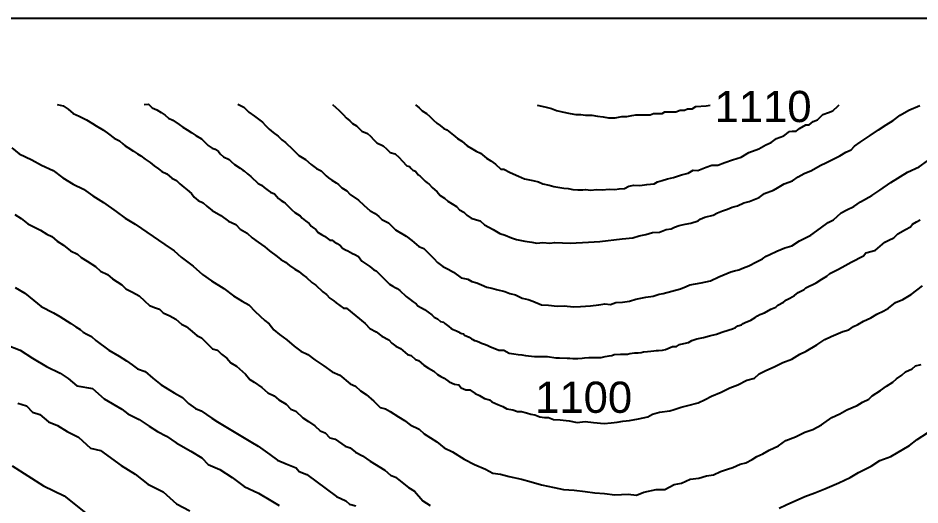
# Model space of a CAD drawing. Header units: millimetres. Extents: x 19067981 to 38137102, y 2652003 to 2652615.
# Drawn here: x 19068315.34 to 19068324.16, y 2652489.82 to 2652494.58 of the extents above; entities that cross this region are included whole.
import ezdxf

# ---------------------------------------------------------------- set-up
doc = ezdxf.new("R2010")
doc.units = ezdxf.units.MM
doc.styles.get("Standard").update_dxf_attribs({"font": 'arial.ttf'})

msp = doc.modelspace()

# ---------------------------------------------------------------- linework, layer by layer
for points in [[(19068301.2067, 2652494.5839), (19068329.7254, 2652494.5839), (19068329.7254, 2652474.371), (19068301.2065, 2652474.371), (19068301.2065, 2652494.5838)], [(19068316.5755, 2652493.7389), (19068316.616, 2652493.743), (19068316.6514, 2652493.705), (19068316.6977, 2652493.6873), (19068316.7412, 2652493.6595), (19068316.7784, 2652493.6357), (19068316.8115, 2652493.6043), (19068316.8555, 2652493.5867), (19068316.9159, 2652493.5443), (19068316.9542, 2652493.5174), (19068316.996, 2652493.4921), (19068317.0401, 2652493.4606), (19068317.0782, 2652493.4354), (19068317.1348, 2652493.4011), (19068317.169, 2652493.3701), (19068317.2013, 2652493.336), (19068317.2398, 2652493.3108), (19068317.2687, 2652493.3014), (19068317.3008, 2652493.278), (19068317.3185, 2652493.2555), (19068317.3503, 2652493.2259), (19068317.4049, 2652493.1992), (19068317.4236, 2652493.182), (19068317.4589, 2652493.1512), (19068317.5132, 2652493.1152), (19068317.5395, 2652493.0978), (19068317.5536, 2652493.0884), (19068317.5858, 2652493.0608), (19068317.6021, 2652493.0469), (19068317.6181, 2652493.0332), (19068317.6872, 2652492.9659), (19068317.7201, 2652492.9485), (19068317.748, 2652492.9281), (19068317.7865, 2652492.8977), (19068317.8088, 2652492.8801), (19068317.8473, 2652492.8636), (19068317.889, 2652492.8194), (19068317.9145, 2652492.8008), (19068317.9389, 2652492.7829), (19068317.9526, 2652492.7729), (19068318.0182, 2652492.71), (19068318.0471, 2652492.6824), (19068318.0741, 2652492.6666), (19068318.1008, 2652492.651), (19068318.1182, 2652492.6263), (19068318.1517, 2652492.6015), (19068318.1859, 2652492.5762), (19068318.2052, 2652492.5485), (19068318.2331, 2652492.5299), (19068318.2526, 2652492.5169), (19068318.2741, 2652492.4877), (19068318.3083, 2652492.4679), (19068318.3359, 2652492.4518), (19068318.3903, 2652492.4124), (19068318.4133, 2652492.4124), (19068318.4319, 2652492.3956), (19068318.4617, 2652492.3789), (19068318.4928, 2652492.356), (19068318.5132, 2652492.3324), (19068318.5424, 2652492.3188), (19068318.5659, 2652492.3078), (19068318.6122, 2652492.2825), (19068318.6341, 2652492.2705), (19068318.6686, 2652492.2516), (19068318.6854, 2652492.2292), (19068318.7028, 2652492.206), (19068318.781, 2652492.156), (19068318.8189, 2652492.1213), (19068318.8412, 2652492.1108), (19068318.937, 2652492.0167), (19068318.9724, 2652491.982), (19068319.0065, 2652491.9616), (19068319.0271, 2652491.9493), (19068319.0462, 2652491.9378), (19068319.0736, 2652491.9207), (19068319.1358, 2652491.8595), (19068319.1743, 2652491.831), (19068319.2025, 2652491.8101), (19068319.2326, 2652491.7878), (19068319.25, 2652491.7709), (19068319.2848, 2652491.7504), (19068319.3138, 2652491.7334), (19068319.385, 2652491.6824), (19068319.4088, 2652491.6574), (19068319.44, 2652491.6434), (19068319.4717, 2652491.6169), (19068319.5003, 2652491.6088), (19068319.5125, 2652491.5976), (19068319.551, 2652491.5674), (19068319.5734, 2652491.5498), (19068319.5943, 2652491.54), (19068319.6273, 2652491.5246), (19068319.6455, 2652491.5161), (19068319.6588, 2652491.5069), (19068319.6793, 2652491.5003), (19068319.6945, 2652491.4954), (19068319.7065, 2652491.4825), (19068319.7518, 2652491.4628), (19068319.7746, 2652491.4477), (19068319.7878, 2652491.4403), (19068319.8027, 2652491.4321), (19068319.8179, 2652491.4291), (19068319.8464, 2652491.4165), (19068319.8706, 2652491.4058), (19068319.8993, 2652491.3943), (19068319.9257, 2652491.3836), (19068319.9527, 2652491.3727), (19068320.0403, 2652491.3362), (19068320.0904, 2652491.3362), (19068320.1425, 2652491.3061), (19068320.1886, 2652491.3001), (19068320.2301, 2652491.2947), (19068320.2651, 2652491.2902), (19068320.3007, 2652491.2855), (19068320.3906, 2652491.2738), (19068320.4615, 2652491.2738), (19068320.5166, 2652491.2738), (19068320.5967, 2652491.2629), (19068320.6338, 2652491.2629), (19068320.7079, 2652491.2581), (19068320.7347, 2652491.2581), (19068320.763, 2652491.2551), (19068320.8139, 2652491.2551), (19068320.8561, 2652491.2586), (19068320.8773, 2652491.2603), (19068320.9197, 2652491.2638), (19068320.9631, 2652491.2661), (19068320.9898, 2652491.2661), (19068321.0236, 2652491.2644), (19068321.0398, 2652491.266), (19068321.08, 2652491.2729), (19068321.1202, 2652491.2799), (19068321.1444, 2652491.2841), (19068321.169, 2652491.2924), (19068321.2289, 2652491.2977), (19068321.2668, 2652491.2977), (19068321.2974, 2652491.2982), (19068321.3206, 2652491.3037), (19068321.3673, 2652491.3088), (19068321.4031, 2652491.3113), (19068321.4327, 2652491.3129), (19068321.4542, 2652491.3204), (19068321.4927, 2652491.3242), (19068321.5255, 2652491.3268), (19068321.5564, 2652491.3291), (19068321.5801, 2652491.3321), (19068321.6023, 2652491.3321), (19068321.6392, 2652491.3379), (19068321.6707, 2652491.3428), (19068321.7379, 2652491.3727), (19068321.7779, 2652491.3727), (19068321.8074, 2652491.3905), (19068321.8502, 2652491.4014), (19068321.8942, 2652491.4126), (19068321.9282, 2652491.4317), (19068321.9743, 2652491.4458), (19068322.0408, 2652491.4617), (19068322.0986, 2652491.475), (19068322.169, 2652491.4912), (19068322.2194, 2652491.5117), (19068322.2919, 2652491.5362), (19068322.3235, 2652491.5447), (19068322.3534, 2652491.558), (19068322.3772, 2652491.5753), (19068322.4112, 2652491.5854), (19068322.429, 2652491.5983), (19068322.4484, 2652491.6068), (19068322.5024, 2652491.6304), (19068322.5471, 2652491.6542), (19068322.5685, 2652491.6719), (19068322.5903, 2652491.6841), (19068322.6356, 2652491.7026), (19068322.6985, 2652491.7368), (19068322.7472, 2652491.7583), (19068322.7688, 2652491.7749), (19068322.8237, 2652491.805), (19068322.8537, 2652491.8277), (19068322.8846, 2652491.8452), (19068322.9304, 2652491.871), (19068322.9671, 2652491.9005), (19068322.9971, 2652491.9164), (19068323.0242, 2652491.9306), (19068323.041, 2652491.9472), (19068323.1408, 2652491.9939), (19068323.1969, 2652492.0299), (19068323.2454, 2652492.061), (19068323.2756, 2652492.0866), (19068323.3525, 2652492.1248), (19068323.3961, 2652492.1464), (19068323.4827, 2652492.1974), (19068323.6036, 2652492.2598), (19068323.6283, 2652492.2884), (19068323.6891, 2652492.3044), (19068323.7234, 2652492.3135), (19068323.8134, 2652492.392), (19068323.8534, 2652492.412), (19068323.8996, 2652492.435), (19068323.9415, 2652492.474), (19068324.0138, 2652492.5156), (19068324.0626, 2652492.5438), (19068324.0819, 2652492.5676), (19068324.1233, 2652492.5903), (19068324.1578, 2652492.6092)], [(19068317.4896, 2652493.7417), (19068317.548, 2652493.7128), (19068317.597, 2652493.665), (19068317.6525, 2652493.6243), (19068317.73, 2652493.5664), (19068317.7591, 2652493.5317), (19068317.7955, 2652493.496), (19068317.8339, 2652493.463), (19068317.8833, 2652493.4291), (19068317.9196, 2652493.3944), (19068317.9557, 2652493.3661), (19068318.0263, 2652493.2978), (19068318.0872, 2652493.2389), (19068318.1498, 2652493.1994), (19068318.2069, 2652493.1503), (19068318.2599, 2652493.1121), (19068318.304, 2652493.0901), (19068318.3527, 2652493.0415), (19068318.3776, 2652493.0207), (19068318.41, 2652492.9993), (19068318.4504, 2652492.9726), (19068318.4727, 2652492.9548), (19068318.5062, 2652492.9243), (19068318.5544, 2652492.895), (19068318.587, 2652492.8591), (19068318.6704, 2652492.8023), (19068318.7207, 2652492.7536), (19068318.7845, 2652492.6998), (19068318.8307, 2652492.6741), (19068318.8683, 2652492.644), (19068318.8977, 2652492.6131), (19068318.9634, 2652492.5798), (19068319.0311, 2652492.5143), (19068319.1337, 2652492.4497), (19068319.1918, 2652492.4073), (19068319.2592, 2652492.3508), (19068319.3074, 2652492.3312), (19068319.3771, 2652492.2623), (19068319.4063, 2652492.2335), (19068319.4405, 2652492.193), (19068319.4933, 2652492.1554), (19068319.5444, 2652492.1279), (19068319.5993, 2652492.0982), (19068319.6726, 2652492.0439), (19068319.7363, 2652492.0305), (19068319.778, 2652492.009), (19068319.8251, 2652491.9942), (19068319.8709, 2652491.9757), (19068319.922, 2652491.953), (19068319.9711, 2652491.9414), (19068320.0188, 2652491.928), (19068320.101, 2652491.9092), (19068320.149, 2652491.891), (19068320.203, 2652491.8758), (19068320.2675, 2652491.8434), (19068320.3267, 2652491.8319), (19068320.3725, 2652491.8155), (19068320.458, 2652491.7796), (19068320.5273, 2652491.7748), (19068320.6114, 2652491.7655), (19068320.68, 2652491.7699), (19068320.7711, 2652491.7591), (19068320.8396, 2652491.7636), (19068320.9353, 2652491.7698), (19068321.0169, 2652491.7807), (19068321.0776, 2652491.7888), (19068321.133, 2652491.7818), (19068321.1851, 2652491.8012), (19068321.2492, 2652491.8071), (19068321.3166, 2652491.8146), (19068321.3802, 2652491.8359), (19068321.4763, 2652491.853), (19068321.5475, 2652491.8657), (19068321.6089, 2652491.8827), (19068321.648, 2652491.8894), (19068321.8172, 2652491.9347), (19068321.8726, 2652491.9591), (19068321.9068, 2652491.9742), (19068322.0168, 2652491.9951), (19068322.1091, 2652492.0127), (19068322.1921, 2652492.0532), (19068322.3069, 2652492.101), (19068322.3442, 2652492.1112), (19068322.3856, 2652492.1226), (19068322.4331, 2652492.1413), (19068322.4843, 2652492.1613), (19068322.5602, 2652492.199), (19068322.619, 2652492.2282), (19068322.6528, 2652492.2567), (19068322.6901, 2652492.2729), (19068322.7587, 2652492.3028), (19068322.8371, 2652492.3368), (19068322.9052, 2652492.3579), (19068322.9803, 2652492.4042), (19068323.0886, 2652492.4618), (19068323.1837, 2652492.5305), (19068323.2578, 2652492.584), (19068323.3118, 2652492.6104), (19068323.3865, 2652492.6786), (19068323.4412, 2652492.7069), (19068323.5095, 2652492.7421), (19068323.5759, 2652492.7861), (19068323.6856, 2652492.8483), (19068323.7638, 2652492.9018), (19068323.8731, 2652492.9765), (19068324.0339, 2652493.0757), (19068324.15, 2652493.1304), (19068324.2311, 2652493.1868)], [(19068318.4159, 2652493.7376), (19068318.4478, 2652493.7082), (19068318.4762, 2652493.682), (19068318.5004, 2652493.6598), (19068318.5225, 2652493.6364), (19068318.5494, 2652493.6081), (19068318.5832, 2652493.5782), (19068318.6113, 2652493.5532), (19068318.6512, 2652493.5283), (19068318.6839, 2652493.4973), (19068318.7032, 2652493.479), (19068318.7558, 2652493.4545), (19068318.7856, 2652493.429), (19068318.8193, 2652493.3944), (19068318.8487, 2652493.3643), (19068318.9118, 2652493.3329), (19068318.9461, 2652493.3003), (19068318.978, 2652493.2701), (19068319.0278, 2652493.2555), (19068319.0661, 2652493.2212), (19068319.0955, 2652493.1888), (19068319.1411, 2652493.1388), (19068319.1689, 2652493.1308), (19068319.1852, 2652493.1142), (19068319.2014, 2652493.0976), (19068319.2249, 2652493.0864), (19068319.2533, 2652493.0506), (19068319.2717, 2652493.0372), (19068319.3061, 2652493.0037), (19068319.3215, 2652492.9887), (19068319.339, 2652492.9718), (19068319.3585, 2652492.9591), (19068319.3908, 2652492.9261), (19068319.4386, 2652492.8843), (19068319.4677, 2652492.8482), (19068319.5085, 2652492.8218), (19068319.544, 2652492.7921), (19068319.5836, 2652492.767), (19068319.6259, 2652492.7402), (19068319.656, 2652492.7098), (19068319.6989, 2652492.6847), (19068319.729, 2652492.6564), (19068319.7713, 2652492.6279), (19068319.8216, 2652492.6102), (19068319.8595, 2652492.6013), (19068319.9016, 2652492.561), (19068319.9864, 2652492.5164), (19068320.0514, 2652492.4758), (19068320.1024, 2652492.462), (19068320.164, 2652492.4344), (19068320.2122, 2652492.4174), (19068320.2953, 2652492.4017), (19068320.3641, 2652492.3939), (19068320.4108, 2652492.384), (19068320.4718, 2652492.3882), (19068320.5386, 2652492.3826), (19068320.5885, 2652492.3904), (19068320.738, 2652492.3833), (19068320.9179, 2652492.3936), (19068321.0272, 2652492.3998), (19068321.2468, 2652492.4237), (19068321.3493, 2652492.4348), (19068321.4136, 2652492.4556), (19068321.4773, 2652492.4673), (19068321.5436, 2652492.4864), (19068321.6098, 2652492.4914), (19068321.6749, 2652492.5166), (19068321.7242, 2652492.5212), (19068321.7575, 2652492.5374), (19068321.8039, 2652492.5558), (19068321.8604, 2652492.5673), (19068321.9165, 2652492.5787), (19068321.9879, 2652492.6013), (19068322.0084, 2652492.6158), (19068322.0548, 2652492.6352), (19068322.1364, 2652492.657), (19068322.1772, 2652492.68), (19068322.2261, 2652492.6998), (19068322.2757, 2652492.7143), (19068322.3205, 2652492.7332), (19068322.374, 2652492.7488), (19068322.4336, 2652492.7753), (19068322.4858, 2652492.7911), (19068322.5843, 2652492.8275), (19068322.6374, 2652492.8668), (19068322.7247, 2652492.9023), (19068322.7644, 2652492.9229), (19068322.8296, 2652492.9643), (19068322.9105, 2652492.991), (19068322.9665, 2652493.0313), (19068323.0256, 2652493.0642), (19068323.0956, 2652493.0946), (19068323.1796, 2652493.1423), (19068323.2437, 2652493.172), (19068323.3739, 2652493.2374), (19068323.4334, 2652493.2724), (19068323.4835, 2652493.2963), (19068323.5171, 2652493.3313), (19068323.571, 2652493.3702), (19068323.6699, 2652493.4356), (19068323.7522, 2652493.4899), (19068323.8258, 2652493.5385), (19068323.8943, 2652493.5833), (19068323.9642, 2652493.6345), (19068324.0489, 2652493.6844), (19068324.1563, 2652493.7286)], [(19068319.2256, 2652493.7355), (19068319.2627, 2652493.7071), (19068319.2922, 2652493.6762), (19068319.3327, 2652493.6509), (19068319.3657, 2652493.6201), (19068319.4031, 2652493.5852), (19068319.436, 2652493.5546), (19068319.4676, 2652493.5341), (19068319.5017, 2652493.5041), (19068319.5339, 2652493.4897), (19068319.5659, 2652493.4636), (19068319.6132, 2652493.425), (19068319.6383, 2652493.4045), (19068319.6782, 2652493.3815), (19068319.7324, 2652493.3342), (19068319.7857, 2652493.3018), (19068319.8189, 2652493.2816), (19068319.8626, 2652493.263), (19068319.9199, 2652493.2137), (19068319.9612, 2652493.1864), (19068320.0092, 2652493.1547), (19068320.0597, 2652493.1062), (19068320.0911, 2652493.1062), (19068320.1522, 2652493.0741), (19068320.2332, 2652493.0371), (19068320.2917, 2652493.0103), (19068320.3734, 2652492.9938), (19068320.4271, 2652492.9829), (19068320.4695, 2652492.964), (19068320.5312, 2652492.9482), (19068320.5781, 2652492.9361), (19068320.6385, 2652492.9258), (19068320.6756, 2652492.9195), (19068320.7181, 2652492.9158), (19068320.7655, 2652492.9069), (19068320.8121, 2652492.9025), (19068320.8601, 2652492.9025), (19068320.8875, 2652492.9072), (19068320.9393, 2652492.9024), (19068320.9942, 2652492.9089), (19068321.0498, 2652492.9048), (19068321.1185, 2652492.91), (19068321.173, 2652492.9058), (19068321.2162, 2652492.9137), (19068321.2698, 2652492.9182), (19068321.312, 2652492.9394), (19068321.359, 2652492.9497), (19068321.418, 2652492.9463), (19068321.4887, 2652492.9569), (19068321.5597, 2652492.9631), (19068321.5916, 2652492.9827), (19068321.6365, 2652492.9964), (19068321.6897, 2652493.0126), (19068321.7485, 2652493.0257), (19068321.8251, 2652493.0521), (19068321.8927, 2652493.0661), (19068321.9399, 2652493.0951), (19068321.9855, 2652493.0933), (19068322.0682, 2652493.1245), (19068322.1209, 2652493.1444), (19068322.1802, 2652493.1444), (19068322.2482, 2652493.172), (19068322.3257, 2652493.1963), (19068322.4085, 2652493.2223), (19068322.4845, 2652493.2691), (19068322.5831, 2652493.3046), (19068322.649, 2652493.344), (19068322.7012, 2652493.3653), (19068322.7535, 2652493.4045), (19068322.8276, 2652493.4323), (19068322.8826, 2652493.4742), (19068322.9104, 2652493.4786), (19068322.9461, 2652493.4786), (19068322.9783, 2652493.503), (19068323.0402, 2652493.5401), (19068323.0749, 2652493.5401), (19068323.1116, 2652493.5737), (19068323.1563, 2652493.5883), (19068323.2078, 2652493.6394), (19068323.2617, 2652493.6596), (19068323.3039, 2652493.6754), (19068323.3569, 2652493.7266), (19068323.3669, 2652493.7362)], [(19068315.2811, 2652493.3132), (19068315.3519, 2652493.2562), (19068315.4757, 2652493.1984), (19068315.5706, 2652493.1446), (19068315.6861, 2652493.0928), (19068315.7802, 2652493.0205), (19068315.8815, 2652492.9603), (19068315.9831, 2652492.9108), (19068316.0732, 2652492.8457), (19068316.1785, 2652492.7807), (19068316.3008, 2652492.6912), (19068316.3892, 2652492.6265), (19068316.4858, 2652492.5683), (19068316.7776, 2652492.3691), (19068316.8665, 2652492.3085), (19068316.9351, 2652492.2443), (19068317.0535, 2652492.1576), (19068317.146, 2652492.0755), (19068317.2315, 2652492.0141), (19068317.3548, 2652491.9385), (19068317.4482, 2652491.8681), (19068317.5332, 2652491.8165), (19068317.5986, 2652491.7794), (19068317.6594, 2652491.7158), (19068317.7536, 2652491.6277), (19068317.7954, 2652491.5938), (19068317.8417, 2652491.5354), (19068317.8974, 2652491.4884), (19068317.9705, 2652491.4376), (19068318.041, 2652491.3767), (19068318.1073, 2652491.3279), (19068318.1731, 2652491.2946), (19068318.2422, 2652491.2414), (19068318.3301, 2652491.1844), (19068318.412, 2652491.1246), (19068318.4876, 2652491.0907), (19068318.5875, 2652491.0073), (19068318.6394, 2652490.9831), (19068318.6883, 2652490.938), (19068318.7459, 2652490.9025), (19068318.8186, 2652490.839), (19068318.8818, 2652490.7748), (19068318.9317, 2652490.7614), (19068318.9785, 2652490.7368), (19068319.0604, 2652490.6857), (19068319.1186, 2652490.6494), (19068319.1735, 2652490.6061), (19068319.2631, 2652490.5642), (19068319.312, 2652490.517), (19068319.3721, 2652490.4785), (19068319.4338, 2652490.4389), (19068319.507, 2652490.3827), (19068319.5872, 2652490.3421), (19068319.7027, 2652490.2714), (19068319.803, 2652490.217), (19068319.9101, 2652490.172), (19068319.9826, 2652490.1335), (19068320.0577, 2652490.1233), (19068320.142, 2652490.1027), (19068320.2633, 2652490.0765), (19068320.3572, 2652490.0486), (19068320.4579, 2652490.0186), (19068320.5824, 2652489.9926), (19068320.674, 2652489.9735), (19068320.7781, 2652489.9677), (19068320.883, 2652489.9533), (19068320.9786, 2652489.9402), (19068321.0725, 2652489.9338), (19068321.1759, 2652489.9204), (19068321.305, 2652489.9276), (19068321.3872, 2652489.9194), (19068321.4587, 2652489.9477), (19068321.5789, 2652489.9755), (19068321.6632, 2652489.9755), (19068321.7558, 2652490.0217), (19068321.8247, 2652490.0356), (19068321.9121, 2652490.0736), (19068321.9962, 2652490.0846), (19068322.0718, 2652490.1062), (19068322.1397, 2652490.118), (19068322.2065, 2652490.1509), (19068322.2759, 2652490.1725), (19068322.3287, 2652490.1888), (19068322.3986, 2652490.222), (19068322.4552, 2652490.2349), (19068322.5153, 2652490.2657), (19068322.5606, 2652490.298), (19068322.6218, 2652490.3212), (19068322.6835, 2652490.3592), (19068322.7727, 2652490.4016), (19068322.8472, 2652490.452), (19068322.9403, 2652490.4905), (19068323.03, 2652490.536), (19068323.1102, 2652490.5591), (19068323.193, 2652490.6053), (19068323.2965, 2652490.6774), (19068323.3736, 2652490.7154), (19068323.4405, 2652490.7545), (19068323.544, 2652490.7968), (19068323.5934, 2652490.8271), (19068323.6556, 2652490.8579), (19068323.688, 2652490.8903), (19068323.77, 2652490.9404), (19068323.8281, 2652490.9846), (19068323.8913, 2652491.0236), (19068323.9284, 2652491.0565), (19068323.9799, 2652491.0912), (19068324.0149, 2652491.1246), (19068324.0812, 2652491.1544), (19068324.1136, 2652491.1821), (19068324.1686, 2652491.1959)], [(19068315.3107, 2652492.6631), (19068315.3717, 2652492.624), (19068315.4386, 2652492.5728), (19068315.561, 2652492.5108), (19068315.6221, 2652492.47), (19068315.6722, 2652492.4487), (19068315.7246, 2652492.4027), (19068315.787, 2652492.3626), (19068315.8556, 2652492.3074), (19068315.923, 2652492.2752), (19068315.9587, 2652492.2424), (19068316.0192, 2652492.2079), (19068316.0977, 2652492.1534), (19068316.1484, 2652492.1074), (19068316.2152, 2652492.0769), (19068316.2665, 2652492.0332), (19068316.3554, 2652491.9736), (19068316.3951, 2652491.9367), (19068316.4602, 2652491.9022), (19068316.5261, 2652491.8673), (19068316.5779, 2652491.8179), (19068316.6263, 2652491.7717), (19068316.6839, 2652491.7489), (19068316.7248, 2652491.7385), (19068316.7611, 2652491.7028), (19068316.8245, 2652491.6724), (19068316.8858, 2652491.638), (19068316.9405, 2652491.5909), (19068316.9866, 2652491.5673), (19068317.0246, 2652491.5339), (19068317.088, 2652491.4783), (19068317.1365, 2652491.4582), (19068317.2034, 2652491.3892), (19068317.2424, 2652491.3488), (19068317.2898, 2652491.3362), (19068317.3319, 2652491.2962), (19068317.3838, 2652491.257), (19068317.4218, 2652491.2122), (19068317.4777, 2652491.1788), (19068317.5637, 2652491.1014), (19068317.6087, 2652491.0508), (19068317.6513, 2652491.0243), (19068317.7252, 2652490.9704), (19068317.7828, 2652490.9203), (19068317.845, 2652490.891), (19068317.89, 2652490.8519), (19068317.9626, 2652490.8082), (19068318.0095, 2652490.7588), (19068318.0584, 2652490.7387), (19068318.1264, 2652490.6748), (19068318.1823, 2652490.6375), (19068318.243, 2652490.5968), (19068318.2953, 2652490.5474), (19068318.3431, 2652490.5267), (19068318.3904, 2652490.4784), (19068318.4428, 2652490.4675), (19068318.5396, 2652490.3993), (19068318.5867, 2652490.3799), (19068318.6389, 2652490.3377), (19068318.7069, 2652490.3031), (19068318.7832, 2652490.2503), (19068318.928, 2652490.1636), (19068318.9829, 2652490.1152), (19068319.0304, 2652490.0936), (19068319.0636, 2652490.0691), (19068319.158, 2652489.9921), (19068319.2172, 2652489.9566), (19068319.2965, 2652489.8626), (19068319.3713, 2652489.819)], [(19068315.3127, 2652491.9481), (19068315.4075, 2652491.8948), (19068315.4974, 2652491.8211), (19068315.569, 2652491.7625), (19068315.6902, 2652491.7025), (19068315.7504, 2652491.6647), (19068315.857, 2652491.5957), (19068315.906, 2652491.5639), (19068315.9478, 2652491.5368), (19068315.9791, 2652491.5129), (19068316.014, 2652491.4944), (19068316.0607, 2652491.4696), (19068316.1012, 2652491.4313), (19068316.2298, 2652491.337), (19068316.3309, 2652491.2761), (19068316.4037, 2652491.2322), (19068316.4583, 2652491.1925), (19068316.5102, 2652491.1546), (19068316.5839, 2652491.128), (19068316.6606, 2652491.0636), (19068316.7394, 2652490.9974), (19068316.8687, 2652490.9205), (19068316.9491, 2652490.8727), (19068317.0065, 2652490.8142), (19068317.0748, 2652490.7658), (19068317.1329, 2652490.7417), (19068317.1843, 2652490.7078), (19068317.2373, 2652490.6729), (19068317.2929, 2652490.6363), (19068317.3892, 2652490.5776), (19068317.4368, 2652490.5486), (19068317.617, 2652490.4392), (19068317.6874, 2652490.3965), (19068317.8028, 2652490.315), (19068317.8782, 2652490.2617), (19068317.964, 2652490.2258), (19068318.061, 2652490.1851), (19068318.0901, 2652490.1505), (19068318.1655, 2652490.1208), (19068318.3533, 2652489.9802), (19068318.4543, 2652489.9047), (19068318.5466, 2652489.8629), (19068318.5829, 2652489.8321), (19068318.6424, 2652489.8145)], [(19068315.2302, 2652491.3892), (19068315.3614, 2652491.3363), (19068315.483, 2652491.2574), (19068315.6189, 2652491.1769), (19068315.7547, 2652491.1125), (19068315.833, 2652491.0596), (19068315.9182, 2652490.9872), (19068316.0714, 2652490.9608), (19068316.1833, 2652490.8593), (19068316.3572, 2652490.7587), (19068316.4146, 2652490.7137), (19068316.5257, 2652490.6586), (19068316.6233, 2652490.5943), (19068316.7036, 2652490.5414), (19068316.794, 2652490.4956), (19068316.887, 2652490.4318), (19068317.0306, 2652490.3479), (19068317.1392, 2652490.2844), (19068317.1992, 2652490.2192), (19068317.3155, 2652490.1707), (19068317.4342, 2652490.0923), (19068317.552, 2652490.0048), (19068317.6927, 2652489.9394), (19068317.8115, 2652489.8669), (19068317.8932, 2652489.8171)], [(19068322.7817, 2652489.79), (19068322.8498, 2652489.8254), (19068323.03, 2652489.9062), (19068323.1282, 2652489.9422), (19068323.2283, 2652489.9789), (19068323.3623, 2652490.0407), (19068323.4749, 2652490.0925), (19068323.5565, 2652490.14), (19068323.6798, 2652490.2024), (19068323.7657, 2652490.2586), (19068323.8716, 2652490.2958), (19068324.0548, 2652490.4026), (19068324.1306, 2652490.4629), (19068324.2305, 2652490.5296)], [(19068315.2845, 2652490.2052), (19068315.5897, 2652490.0087), (19068315.7937, 2652489.911), (19068316.0005, 2652489.7466)]]:
    msp.add_lwpolyline(points)
at = {"color": 61}
for points in [[(19068315.7257, 2652493.7394), (19068315.7839, 2652493.7251), (19068315.8329, 2652493.6927), (19068315.8804, 2652493.6512), (19068315.9393, 2652493.6233), (19068316.0102, 2652493.5879), (19068316.0699, 2652493.5525), (19068316.1046, 2652493.5284), (19068316.1766, 2652493.4867), (19068316.2254, 2652493.4504), (19068316.2813, 2652493.4087), (19068316.3321, 2652493.3843), (19068316.3655, 2652493.3547), (19068316.3884, 2652493.3345), (19068316.4167, 2652493.3165), (19068316.4704, 2652493.2824), (19068316.5111, 2652493.2566), (19068316.5423, 2652493.2368), (19068316.5837, 2652493.2026), (19068316.6336, 2652493.1699), (19068316.6709, 2652493.1374), (19068316.7158, 2652493.1102), (19068316.7479, 2652493.0825), (19068316.7947, 2652493.0615), (19068316.8441, 2652493.0187), (19068316.8919, 2652492.9953), (19068316.922, 2652492.9638), (19068316.9613, 2652492.9313), (19068316.995, 2652492.9033), (19068317.0384, 2652492.8674), (19068317.0647, 2652492.8311), (19068317.1035, 2652492.7991), (19068317.1499, 2652492.7753), (19068317.1857, 2652492.7428), (19068317.2409, 2652492.7034), (19068317.3241, 2652492.6537), (19068317.3992, 2652492.5988), (19068317.4711, 2652492.5636), (19068317.5141, 2652492.5182), (19068317.582, 2652492.4814), (19068317.6294, 2652492.4351), (19068317.6883, 2652492.3918), (19068317.7538, 2652492.346), (19068317.7982, 2652492.3078), (19068317.8754, 2652492.2535), (19068317.9103, 2652492.222), (19068317.9548, 2652492.1957), (19068317.9964, 2652492.1652), (19068318.0471, 2652492.1279), (19068318.0878, 2652492.1071), (19068318.1251, 2652492.0727), (19068318.1619, 2652492.0484), (19068318.2117, 2652491.9977), (19068318.2533, 2652491.9729), (19068318.3209, 2652491.9072), (19068318.3558, 2652491.8809), (19068318.3907, 2652491.8442), (19068318.4267, 2652491.8181), (19068318.4507, 2652491.8006), (19068318.4872, 2652491.7741), (19068318.5224, 2652491.7486), (19068318.5505, 2652491.7486), (19068318.7342, 2652491.5984), (19068318.7815, 2652491.5478), (19068318.8409, 2652491.5157), (19068318.8985, 2652491.4735), (19068318.9642, 2652491.4385), (19068318.9944, 2652491.4064), (19068319.0329, 2652491.3743), (19068319.0782, 2652491.3529), (19068319.147, 2652491.2948), (19068319.1835, 2652491.2826), (19068319.2249, 2652491.2461), (19068319.2567, 2652491.235), (19068319.309, 2652491.1909), (19068319.3547, 2652491.1598), (19068319.4068, 2652491.1325), (19068319.4399, 2652491.098), (19068319.474, 2652491.0795), (19068319.5054, 2652491.0625), (19068319.5565, 2652491.0267), (19068319.6061, 2652491.0053), (19068319.6495, 2652490.9965), (19068319.6733, 2652490.9688), (19068319.7186, 2652490.9489), (19068319.7561, 2652490.9489), (19068319.8085, 2652490.9118), (19068319.8503, 2652490.8938), (19068319.902, 2652490.8646), (19068319.9511, 2652490.8515), (19068319.9726, 2652490.8315), (19068320.0322, 2652490.8065), (19068320.0791, 2652490.7867), (19068320.1179, 2652490.7622), (19068320.1773, 2652490.7539), (19068320.224, 2652490.7369), (19068320.2635, 2652490.7369), (19068320.3107, 2652490.7228), (19068320.3526, 2652490.7102), (19068320.3937, 2652490.7037), (19068320.4424, 2652490.6852), (19068320.4886, 2652490.6774), (19068320.5266, 2652490.6774), (19068320.5748, 2652490.6575), (19068320.6386, 2652490.656), (19068320.727, 2652490.6457), (19068320.8054, 2652490.6301), (19068320.8833, 2652490.6384), (19068320.9661, 2652490.6301), (19068321.0715, 2652490.6196), (19068321.1378, 2652490.6257), (19068321.1957, 2652490.6311), (19068321.2537, 2652490.6428), (19068321.3185, 2652490.6481), (19068321.4041, 2652490.6637), (19068321.496, 2652490.6861), (19068321.5427, 2652490.709), (19068321.6119, 2652490.7309), (19068321.7107, 2652490.742), (19068321.754, 2652490.7566), (19068321.8239, 2652490.7802), (19068321.8868, 2652490.7943), (19068321.988, 2652490.823), (19068322.0562, 2652490.8531), (19068322.118, 2652490.8871), (19068322.2147, 2652490.9244), (19068322.2999, 2652490.9672), (19068322.3764, 2652490.9988), (19068322.4642, 2652491.0414), (19068322.5387, 2652491.0628), (19068322.5845, 2652491.1037), (19068322.6507, 2652491.1387), (19068322.7325, 2652491.1742), (19068322.8175, 2652491.2168), (19068322.9032, 2652491.2489), (19068322.9825, 2652491.298), (19068323.0458, 2652491.3277), (19068323.1474, 2652491.3873), (19068323.2258, 2652491.4399), (19068323.2891, 2652491.4715), (19068323.4022, 2652491.5199), (19068323.4607, 2652491.5364), (19068323.5055, 2652491.5666), (19068323.5478, 2652491.5865), (19068323.6038, 2652491.621), (19068323.6761, 2652491.6539), (19068323.7341, 2652491.6884), (19068323.8032, 2652491.7196), (19068323.85, 2652491.7482), (19068323.9188, 2652491.8016), (19068323.9894, 2652491.8332), (19068324.0693, 2652491.8813), (19068324.1799, 2652491.9663)], [(19068320.4165, 2652493.7328), (19068320.4894, 2652493.7155), (19068320.5569, 2652493.6995), (19068320.6059, 2652493.6794), (19068320.6589, 2652493.6652), (19068320.7376, 2652493.6516), (19068320.7948, 2652493.6417), (19068320.8434, 2652493.6417), (19068320.889, 2652493.6347), (19068320.9483, 2652493.6347), (19068321.0039, 2652493.6258), (19068321.0603, 2652493.6168), (19068321.1117, 2652493.6086), (19068321.1789, 2652493.6086), (19068321.2423, 2652493.6205), (19068321.2901, 2652493.6205), (19068321.342, 2652493.631), (19068321.3786, 2652493.6384), (19068321.5212, 2652493.6389), (19068321.5521, 2652493.6514), (19068321.6355, 2652493.6514), (19068321.6623, 2652493.6666), (19068321.7712, 2652493.6666), (19068321.8121, 2652493.6834), (19068321.8567, 2652493.6834), (19068321.885, 2652493.6976), (19068321.9307, 2652493.697), (19068321.9674, 2652493.7175), (19068322.0666, 2652493.7264), (19068322.1072, 2652493.7318)], [(19068315.3404, 2652490.8167), (19068315.424, 2652490.7924), (19068315.4848, 2652490.7302), (19068315.5563, 2652490.7059), (19068315.6386, 2652490.6343), (19068315.7275, 2652490.6009), (19068315.8225, 2652490.5424), (19068315.9328, 2652490.4858), (19068316.0514, 2652490.3796), (19068316.1483, 2652490.3565), (19068316.3489, 2652490.2093), (19068316.486, 2652490.1246), (19068316.6098, 2652490.0259), (19068316.7613, 2652489.9496), (19068316.8898, 2652489.835), (19068317.0213, 2652489.7649)]]:
    msp.add_lwpolyline(points, dxfattribs=at)

# ---------------------------------------------------------------- texts
at = {"char_height": 0.30537, "attachment_point": 1}
for s, insert in [('1110', (19068322.1486, 2652493.8717)), ('1100', (19068320.3951, 2652491.0286))]:
    msp.add_mtext(s, dxfattribs=dict(at, insert=insert))

doc.saveas('drawing.dxf')
